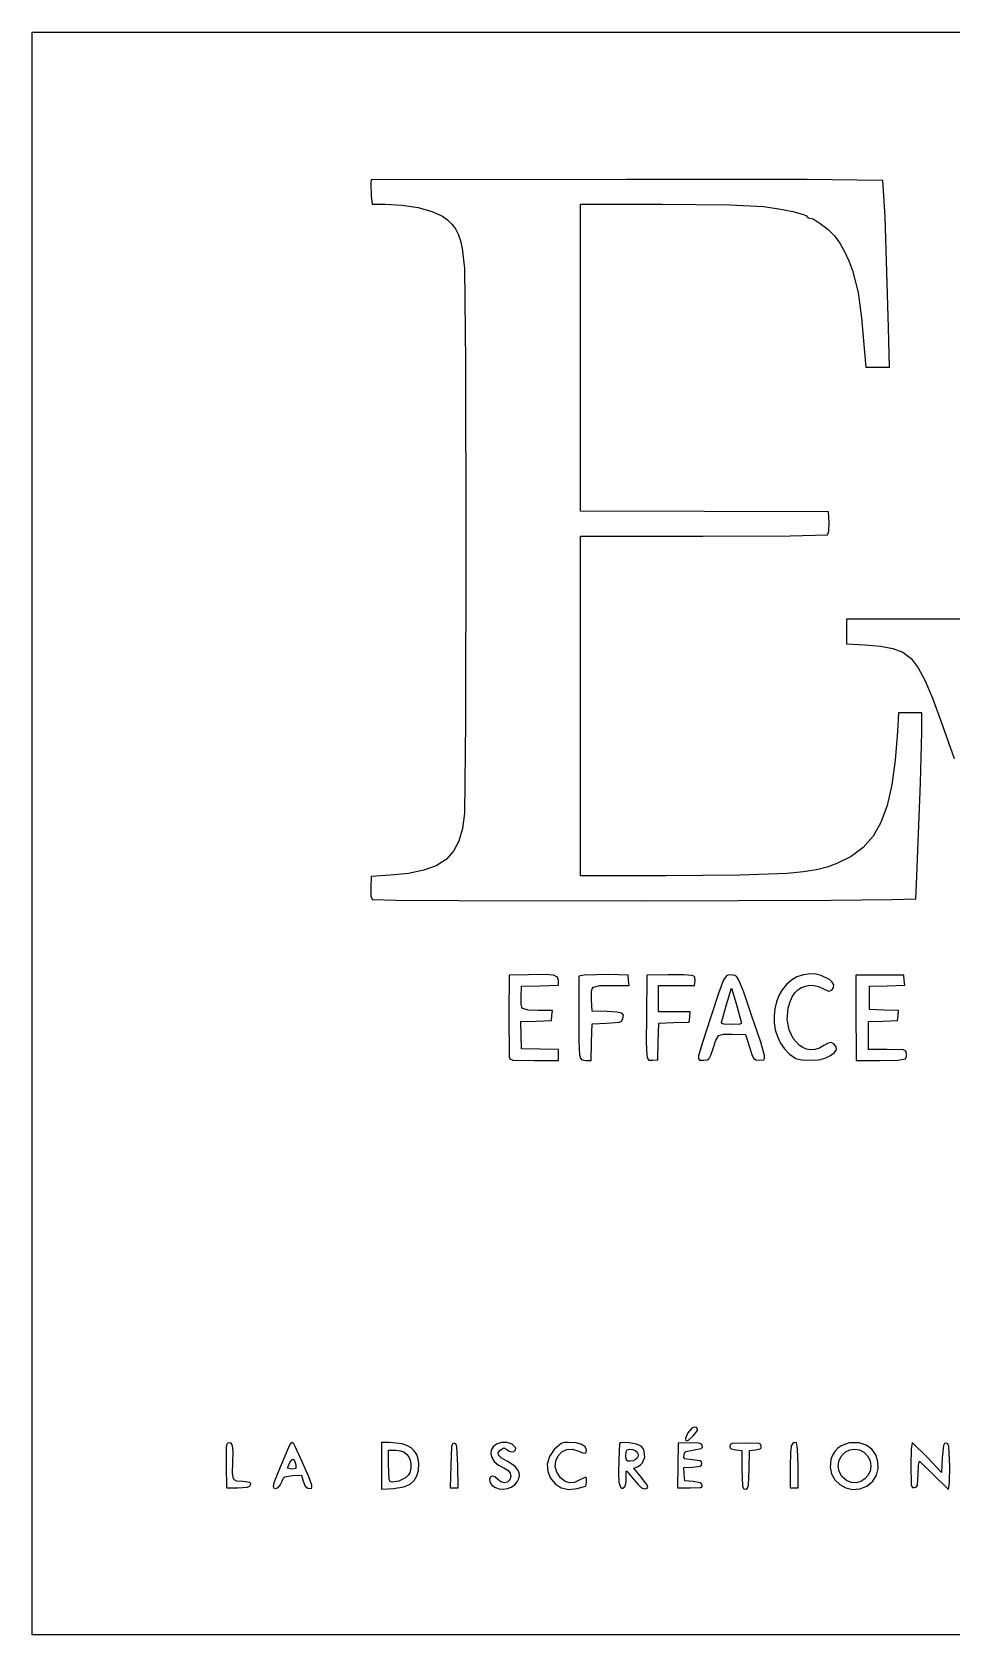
# Model space of a CAD drawing. Extents: x 0 to 324, y 0 to 289.
# Drawn here: x 0 to 165.7, y 0 to 289 of the extents above; entities that cross this region are included whole.
import ezdxf

# ---------------------------------------------------------------- set-up
doc = ezdxf.new("R2010")
doc.units = 0
doc.header["$MEASUREMENT"] = 0
doc.layers.add('IMAGE', color=7, linetype='CONTINUOUS')

msp = doc.modelspace()

# ---------------------------------------------------------------- linework, layer by layer
at = {"layer": 'IMAGE'}
for p, q in [((0.000688, 144.498), (0.000688, 288.996)), ((0.000688, 288.996), (161.996, 288.996)), ((161.996, 288.996), (323.992, 288.996)), ((61.101628, 262.325575), (61.004854, 261.640224)), ((61.004854, 261.640224), (61.095701, 259.452994)), ((107.088828, 262.39698), (61.101628, 262.325575)), ((139.631046, 262.383672), (107.088828, 262.39698)), ((153.293028, 262.25141), (139.631046, 262.383672)), ((153.681002, 255.68656), (153.293028, 262.25141)), ((61.095701, 259.452994), (61.28335, 257.951124)), ((61.28335, 257.951124), (63.59139, 257.946072)), ((63.59139, 257.946072), (66.689593, 257.787107)), ((66.689593, 257.787107), (69.56384, 257.348411)), ((69.56384, 257.348411), (72.039688, 256.666519)), ((98.7784, 230.295), (98.7784, 257.951)), ((98.7784, 257.951), (113.5245, 257.948178)), ((113.5245, 257.948178), (125.725162, 257.856516)), ((125.725162, 257.856516), (131.8032, 257.55103)), ((131.8032, 257.55103), (134.544738, 257.149011)), ((72.039688, 256.666519), (73.94269, 255.777962)), ((73.94269, 255.777962), (74.873006, 255.116612)), ((74.873006, 255.116612), (75.647751, 254.382015)), ((75.647751, 254.382015), (76.282362, 253.537455)), ((134.544738, 257.149011), (137.091969, 256.618323)), ((137.091969, 256.618323), (138.96917, 256.074498)), ((138.96917, 256.074498), (139.507847, 255.833764)), ((139.507847, 255.833764), (139.70062, 255.63307)), ((139.70062, 255.63307), (139.77308, 255.497493)), ((139.77308, 255.497493), (139.94731, 255.530149)), ((139.94731, 255.530149), (140.697681, 255.314629)), ((140.697681, 255.314629), (142.013383, 254.487782)), ((142.013383, 254.487782), (143.444567, 253.368345)), ((154.277447, 235.72611), (153.681002, 255.68656)), ((76.282362, 253.537455), (76.792277, 252.546212)), ((76.792277, 252.546212), (77.192932, 251.371568)), ((143.444567, 253.368345), (144.54138, 252.275059)), ((144.54138, 252.275059), (145.518251, 250.917927)), ((77.192932, 251.371568), (77.499765, 249.976804)), ((77.499765, 249.976804), (77.89371, 246.380042)), ((145.518251, 250.917927), (146.391242, 249.417532)), ((146.391242, 249.417532), (147.159861, 247.775363)), ((77.89371, 246.380042), (78.089491, 229.460446)), ((147.159861, 247.775363), (147.823619, 245.992906)), ((147.823619, 245.992906), (148.834584, 242.013082)), ((148.834584, 242.013082), (149.42021, 237.489959)), ((149.42021, 237.489959), (149.910909, 231.916079)), ((154.466, 228.6), (154.277447, 235.72611)), ((149.910909, 231.916079), (150.226433, 228.599969)), ((78.089491, 229.460446), (78.159306, 196.975162)), ((98.778453, 202.638948), (98.7784, 230.295)), ((150.226433, 228.599969), (152.346, 228.6)), ((152.346, 228.6), (154.466, 228.6)), ((121.144553, 202.566694), (98.778453, 202.638948)), ((143.510653, 202.494439), (121.144553, 202.566694)), ((143.595122, 200.544149), (143.510653, 202.494439)), ((143.572819, 199.000415), (143.595122, 200.544149)), ((78.159306, 196.975162), (78.100486, 164.638993)), ((98.7784, 198.12), (120.8623, 198.124318)), ((98.7784, 167.499), (98.7784, 198.12)), ((120.8623, 198.124318), (136.56675, 198.195655)), ((136.56675, 198.195655), (143.3129, 198.361249)), ((143.3129, 198.361249), (143.572819, 199.000415)), ((172.579, 183.162), (146.756, 183.162)), ((146.756, 183.162), (146.756, 180.933)), ((146.756, 180.933), (146.756, 178.703)), ((146.756, 178.703), (150.07211, 178.513954)), ((150.07211, 178.513954), (152.84266, 178.288212)), ((152.84266, 178.288212), (155.065998, 177.881471)), ((155.065998, 177.881471), (156.863382, 177.171916)), ((156.863382, 177.171916), (158.356065, 176.037734)), ((158.356065, 176.037734), (159.665304, 174.357111)), ((159.665304, 174.357111), (160.912354, 172.008233)), ((160.912354, 172.008233), (162.218471, 168.869285)), ((162.218471, 168.869285), (163.70491, 164.818454)), ((98.778201, 136.877871), (98.7784, 167.499)), ((156.125, 166.229), (155.936701, 162.91289)), ((158.214, 166.229), (156.125, 166.229)), ((160.303, 166.229), (158.214, 166.229)), ((160.30292, 162.74232), (160.303, 166.229)), ((163.70491, 164.818454), (166.13063, 158.045124)), ((78.100486, 164.638993), (77.910361, 148.166742)), ((155.936701, 162.91289), (155.527046, 157.698481)), ((160.035204, 153.64066), (160.30292, 162.74232)), ((155.527046, 157.698481), (154.914698, 153.276488)), ((154.914698, 153.276488), (154.06456, 149.57035)), ((159.419932, 136.87766), (160.035204, 153.64066)), ((77.910361, 148.166742), (77.553418, 145.423607)), ((154.06456, 149.57035), (152.941534, 146.503502)), ((0.000688, 0.00039), (0.000688, 144.498)), ((77.553418, 145.423607), (76.915092, 143.144156)), ((152.941534, 146.503502), (151.510523, 143.999385)), ((76.915092, 143.144156), (75.947386, 141.288317)), ((149.736429, 141.981435), (147.584154, 140.373091)), ((151.510523, 143.999385), (149.736429, 141.981435)), ((74.602303, 139.816021), (72.831846, 138.687196)), ((75.947386, 141.288317), (74.602303, 139.816021)), ((145.018601, 139.09779), (143.252121, 138.458066)), ((147.584154, 140.373091), (145.018601, 139.09779)), ((61.101601, 136.736724), (61.006831, 134.792794)), ((64.488261, 136.960842), (61.101601, 136.736724)), ((67.822822, 137.299677), (64.488261, 136.960842)), ((70.588018, 137.861772), (67.822822, 137.299677)), ((72.831846, 138.687196), (70.588018, 137.861772)), ((114.229901, 136.88185), (98.778201, 136.877871)), ((127.575572, 136.963651), (114.229901, 136.88185)), ((136.046688, 137.280433), (127.575572, 136.963651)), ((138.974081, 137.564351), (136.046688, 137.280433)), ((141.306587, 137.951908), (138.974081, 137.564351)), ((143.252121, 138.458066), (141.306587, 137.951908)), ((159.2436, 132.71489), (159.419932, 136.87766)), ((61.006831, 134.792794), (61.020667, 133.241369)), ((61.020667, 133.241369), (61.289053, 132.609894)), ((61.289053, 132.609894), (65.679697, 132.478219)), ((65.679697, 132.478219), (76.849046, 132.392789)), ((76.849046, 132.392789), (110.454244, 132.350931)), ((110.454244, 132.350931), (143.965422, 132.464845)), ((143.965422, 132.464845), (155.017245, 132.574132)), ((155.017245, 132.574132), (159.243353, 132.715058)), ((159.243353, 132.715058), (159.2436, 132.71489)), ((85.9373, 118.956608), (85.867619, 111.901058)), ((89.46508, 119.0408), (85.9373, 118.956608)), ((92.299306, 119.069743), (89.46508, 119.0408)), ((93.92075, 118.943626), (92.299306, 119.069743)), ((94.654913, 118.597146), (93.92075, 118.943626)), ((94.8273, 117.965), (94.654913, 118.597146)), ((98.529031, 118.796751), (98.505889, 111.650031)), ((99.460702, 118.971534), (98.529031, 118.796751)), ((103.889272, 119.051795), (99.460702, 118.971534)), ((107.386172, 118.957276), (103.889272, 119.051795)), ((107.474621, 118.040054), (107.386172, 118.957276)), ((110.773286, 118.957446), (110.69782, 111.624306)), ((114.583286, 119.01058), (110.773286, 118.957446)), ((117.384877, 119.02476), (114.583286, 119.01058)), ((118.866425, 118.910079), (117.384877, 119.02476)), ((119.234782, 118.777685), (118.866425, 118.910079)), ((119.420248, 118.581), (119.234782, 118.777685)), ((119.438666, 117.95199), (119.420248, 118.581)), ((125.146371, 118.895851), (124.589599, 118.116064)), ((125.786651, 119.001521), (125.146371, 118.895851)), ((126.61857, 118.908441), (125.786651, 119.001521)), ((126.962076, 118.628338), (126.61857, 118.908441)), ((127.315325, 118.082527), (126.962076, 118.628338)), ((137.813635, 118.641814), (136.794076, 118.042906)), ((138.963362, 119.033098), (137.813635, 118.641814)), ((140.23843, 119.189081), (138.963362, 119.033098)), ((141.243775, 119.126812), (140.23843, 119.189081)), ((142.181002, 118.916067), (141.243775, 119.126812)), ((143.686977, 118.173685), (142.181002, 118.916067)), ((152.728, 118.957), (148.4, 118.957)), ((148.4, 118.957), (148.422013, 112.32478)), ((157.056883, 118.956554), (152.728, 118.957)), ((157.144625, 118.048736), (157.056883, 118.956554)), ((88.110576, 115.030619), (88.195073, 116.980909)), ((88.195073, 116.980909), (91.511183, 117.060423)), ((91.511183, 117.060423), (94.827293, 117.139933)), ((94.827293, 117.139933), (94.8273, 117.965)), ((100.803093, 116.050807), (100.919221, 116.505785)), ((100.811224, 114.557974), (100.803093, 116.050807)), ((100.919221, 116.505785), (101.175794, 116.808211)), ((101.175794, 116.808211), (102.291228, 117.080632)), ((102.291228, 117.080632), (104.511294, 117.118514)), ((104.511294, 117.118514), (107.563044, 117.122832)), ((107.563044, 117.122832), (107.474621, 118.040054)), ((112.889, 114.724), (112.889, 117.123)), ((112.889, 117.123), (116.103, 117.123)), ((116.103, 117.123), (119.317, 117.123)), ((119.317, 117.123), (119.438666, 117.95199)), ((123.737501, 115.840641), (122.211241, 111.248061)), ((124.589599, 118.116064), (123.737501, 115.840641)), ((125.10897, 113.691369), (126.033811, 116.609889)), ((126.033811, 116.609889), (126.840176, 113.832479)), ((128.225183, 115.863791), (127.315325, 118.082527)), ((129.696411, 111.592241), (128.225183, 115.863791)), ((135.164772, 116.332928), (134.564681, 115.277213)), ((135.909512, 117.264051), (135.164772, 116.332928)), ((136.794076, 118.042906), (135.909512, 117.264051)), ((136.96908, 115.049797), (137.421557, 115.745263)), ((137.421557, 115.745263), (137.979127, 116.305651)), ((137.979127, 116.305651), (138.623071, 116.725881)), ((138.623071, 116.725881), (139.334669, 117.000868)), ((139.334669, 117.000868), (140.095199, 117.125532)), ((140.095199, 117.125532), (140.885943, 117.09479)), ((140.885943, 117.09479), (141.68818, 116.903559)), ((141.68818, 116.903559), (142.48319, 116.546757)), ((142.48319, 116.546757), (143.499184, 116.090655)), ((143.499184, 116.090655), (143.802936, 116.110261)), ((144.173664, 117.704315), (143.686977, 118.173685)), ((143.802936, 116.110261), (144.07614, 116.277091)), ((144.07614, 116.277091), (144.409276, 116.724884)), ((144.428107, 117.211003), (144.173664, 117.704315)), ((144.409276, 116.724884), (144.428107, 117.211003)), ((150.848, 116.981), (154.04018, 117.060959)), ((150.848, 114.865), (150.848, 116.981)), ((154.04018, 117.060959), (157.23234, 117.140918)), ((157.23234, 117.140918), (157.144625, 118.048736)), ((88.105002, 113.643466), (88.110576, 115.030619)), ((88.210085, 113.214526), (88.105002, 113.643466)), ((88.434837, 112.925164), (88.210085, 113.214526)), ((89.386611, 112.654632), (88.434837, 112.925164)), ((100.895072, 112.466174), (100.811224, 114.557974)), ((112.889, 112.325), (112.889, 114.724)), ((124.18125, 110.420069), (125.10897, 113.691369)), ((126.840176, 113.832479), (127.779806, 110.561179)), ((133.817761, 112.902719), (133.680587, 111.639294)), ((134.114069, 114.124584), (133.817761, 112.902719)), ((134.564681, 115.277213), (134.114069, 114.124584)), ((136.065347, 110.979171), (136.232393, 112.999162)), ((136.232393, 112.999162), (136.524651, 114.028194)), ((136.524651, 114.028194), (136.96908, 115.049797)), ((150.8481, 112.747846), (150.848, 114.865)), ((153.47573, 112.666473), (150.8481, 112.747846)), ((85.867619, 111.901058), (85.943565, 104.210508)), ((88.032294, 110.610216), (90.794794, 110.691118)), ((88.113687, 108.151116), (88.032294, 110.610216)), ((91.246856, 112.610789), (89.386611, 112.654632)), ((90.794794, 110.691118), (93.557294, 110.772028)), ((93.734166, 112.606471), (91.246856, 112.610789)), ((93.557294, 110.772028), (93.645743, 111.68925)), ((93.645743, 111.68925), (93.734166, 112.606471)), ((98.505889, 111.650031), (98.510738, 106.971927)), ((100.81557, 106.89229), (100.895072, 110.2084)), ((103.573552, 112.384129), (100.895072, 112.466174)), ((100.895072, 110.2084), (103.516692, 110.289691)), ((103.516692, 110.289691), (105.817841, 110.461306)), ((105.334861, 112.296177), (103.573552, 112.384129)), ((106.268038, 112.112163), (105.334861, 112.296177)), ((105.817841, 110.461306), (106.208211, 110.69183)), ((106.208211, 110.69183), (106.419962, 111.111759)), ((106.565574, 111.746039), (106.268038, 112.112163)), ((106.419962, 111.111759), (106.565574, 111.746039)), ((110.69782, 111.624306), (110.66307, 106.844517)), ((112.82777, 107.023289), (112.90719, 110.329279)), ((115.73, 112.325), (112.889, 112.325)), ((112.90719, 110.329279), (115.64999, 110.409952)), ((115.64999, 110.409952), (118.39279, 110.49062)), ((118.569661, 112.325063), (115.73, 112.325)), ((118.39279, 110.49062), (118.481238, 111.407841)), ((118.481238, 111.407841), (118.569661, 112.325063)), ((122.211241, 111.248061), (120.707151, 106.653476)), ((124.181256, 110.420069), (124.18125, 110.420069)), ((124.287878, 110.260757), (124.181256, 110.420069)), ((124.622481, 110.151066), (124.287878, 110.260757)), ((126.045696, 110.067291), (124.622481, 110.151066)), ((127.572059, 110.151472), (126.045696, 110.067291)), ((127.789025, 110.3009), (127.572059, 110.151472)), ((127.779806, 110.561179), (127.789025, 110.3009)), ((131.278942, 106.864167), (129.696411, 111.592241)), ((133.680587, 111.639294), (133.707372, 110.361988)), ((133.707372, 110.361988), (133.902946, 109.098478)), ((136.389855, 109.110545), (136.065347, 110.979171)), ((148.422013, 112.32478), (148.446849, 104.63423)), ((150.707, 110.61), (153.31755, 110.691144)), ((150.707, 108.081), (150.707, 110.61)), ((153.31755, 110.691144), (155.9281, 110.772292)), ((156.10336, 112.585103), (153.47573, 112.666473)), ((155.9281, 110.772292), (156.01573, 111.678696)), ((156.01573, 111.678696), (156.10336, 112.585103)), ((88.19508, 105.692026), (88.113687, 108.151116)), ((98.510738, 106.971927), (98.645075, 104.576156)), ((112.748836, 103.717457), (112.82777, 107.023289)), ((122.62223, 105.551739), (123.185925, 107.240961)), ((123.185925, 107.240961), (123.720108, 108.075133)), ((123.720108, 108.075133), (124.587972, 108.33859)), ((124.587972, 108.33859), (126.15271, 108.315669)), ((126.15271, 108.315669), (128.51426, 108.232851)), ((128.51426, 108.232851), (129.239091, 105.975071)), ((133.902946, 109.098478), (134.272135, 107.876442)), ((134.272135, 107.876442), (134.819766, 106.723557)), ((137.127829, 107.514007), (136.389855, 109.110545)), ((138.201181, 106.310277), (137.127829, 107.514007)), ((150.707, 105.551), (150.707, 108.081)), ((85.943565, 104.210508), (86.1048, 103.847658)), ((91.51119, 105.612513), (88.19508, 105.692026)), ((94.8273, 105.533), (91.51119, 105.612513)), ((94.8273, 104.555), (94.8273, 105.533)), ((94.8273, 103.576), (94.8273, 104.555)), ((98.645075, 104.576156), (98.798695, 103.995439)), ((100.736, 103.576), (100.81557, 106.89229)), ((110.66307, 106.844517), (110.763736, 104.458306)), ((110.763736, 104.458306), (110.900659, 103.909844)), ((120.087826, 104.383942), (120.07011, 103.871825)), ((120.707151, 106.653476), (120.087826, 104.383942)), ((121.979348, 103.950992), (122.272687, 104.507671)), ((122.272687, 104.507671), (122.622241, 105.551731)), ((122.622241, 105.551731), (122.62223, 105.551739)), ((129.239091, 105.975071), (129.674555, 104.669007)), ((129.674555, 104.669007), (130.00566, 103.989071)), ((131.940268, 104.484486), (131.278942, 106.864167)), ((131.966333, 103.929933), (131.940268, 104.484486)), ((134.819766, 106.723557), (135.550667, 105.6675)), ((135.550667, 105.6675), (136.469666, 104.735949)), ((136.469666, 104.735949), (137.58159, 103.956581)), ((138.839223, 105.893441), (138.201181, 106.310277)), ((139.531826, 105.620078), (138.839223, 105.893441)), ((140.26923, 105.505278), (139.531826, 105.620078)), ((141.041674, 105.564131), (140.26923, 105.505278)), ((141.839398, 105.811727), (141.041674, 105.564131)), ((142.65264, 106.263157), (141.839398, 105.811727)), ((143.405503, 106.697957), (142.65264, 106.263157)), ((142.88465, 103.963719), (143.86896, 104.477618)), ((143.978274, 106.811011), (143.405503, 106.697957)), ((143.86896, 104.477618), (144.570165, 105.035028)), ((144.448128, 106.594673), (143.978274, 106.811011)), ((144.89224, 106.041299), (144.448128, 106.594673)), ((144.570165, 105.035028), (144.93051, 105.576178)), ((144.93051, 105.576178), (144.89224, 106.041299)), ((148.446849, 104.63423), (148.449671, 103.5759)), ((154.061028, 105.551737), (150.707, 105.551)), ((157.005119, 105.463863), (154.061028, 105.551737)), ((157.415723, 105.258528), (157.005119, 105.463863)), ((157.38225, 103.872934), (157.553019, 104.285503)), ((157.546898, 104.860711), (157.415723, 105.258528)), ((157.553019, 104.285503), (157.546898, 104.860711)), ((86.1048, 103.847658), (86.642283, 103.658669)), ((86.642283, 103.658669), (90.458215, 103.575508)), ((90.458215, 103.575508), (94.8273, 103.576)), ((98.798695, 103.995439), (99.030161, 103.698857)), ((99.030161, 103.698857), (99.787259, 103.576171)), ((99.787259, 103.576171), (100.736, 103.576)), ((110.900659, 103.909844), (111.114407, 103.656238)), ((111.114407, 103.656238), (111.82967, 103.628876)), ((111.82967, 103.628876), (112.748836, 103.717457)), ((120.07011, 103.871825), (120.225776, 103.641876)), ((120.225776, 103.641876), (120.993511, 103.629691)), ((120.993511, 103.629691), (121.600274, 103.714173)), ((121.600274, 103.714173), (121.979348, 103.950992)), ((130.00566, 103.989071), (130.399265, 103.715793)), ((130.399265, 103.715793), (131.022231, 103.629701)), ((131.022231, 103.629701), (131.811121, 103.668047)), ((131.811121, 103.668047), (131.966333, 103.929933)), ((137.58159, 103.956581), (138.596003, 103.698718)), ((138.596003, 103.698718), (140.12746, 103.614358)), ((140.12746, 103.614358), (141.711746, 103.702881)), ((141.711746, 103.702881), (142.88465, 103.963665)), ((142.88465, 103.963665), (142.88465, 103.963719)), ((148.449671, 103.5759), (152.767, 103.576)), ((152.767, 103.576), (155.997498, 103.656251)), ((155.997498, 103.656251), (157.38175, 103.872751)), ((157.38175, 103.872751), (157.38225, 103.872934)), ((46.87467, 34.685031), (46.602893, 34.603996)), ((47.161783, 34.471536), (46.87467, 34.685031)), ((64.419727, 34.713673), (62.9362, 34.7137)), ((62.9362, 34.7137), (62.9362, 30.484)), ((66.655203, 34.470624), (64.419727, 34.713673)), ((84.590927, 34.699711), (83.67869, 34.404854)), ((85.577227, 34.683237), (84.590927, 34.699711)), ((86.478082, 34.369221), (85.577227, 34.683237)), ((96.663866, 34.713666), (95.88721, 34.678796)), ((98.00305, 34.619867), (96.663866, 34.713666)), ((106.365385, 34.68153), (105.978194, 34.61808)), ((107.577852, 34.628725), (106.365385, 34.68153)), ((118.165967, 36.425154), (117.729971, 35.461564)), ((117.729971, 35.461564), (117.797181, 35.017992)), ((117.797181, 35.017992), (118.288792, 35.139812)), ((118.954074, 37.321552), (118.165967, 36.425154)), ((118.288792, 35.139812), (119.126002, 35.872397)), ((119.339099, 37.462226), (118.954074, 37.321552)), ((119.126, 35.8724), (119.888423, 36.874433)), ((119.126002, 35.872397), (119.126, 35.8724)), ((119.688017, 37.37903), (119.339099, 37.462226)), ((119.899167, 37.163696), (119.688017, 37.37903)), ((119.888423, 36.874433), (119.899167, 37.163696)), ((137.748147, 34.713651), (137.111573, 34.61075)), ((137.932261, 33.528916), (137.748147, 34.713651)), ((158.582332, 34.713654), (158.402162, 33.50581)), ((161.333992, 32.007274), (158.582332, 34.713654)), ((34.950293, 33.663599), (34.940599, 30.47773)), ((35.05593, 34.327794), (34.950293, 33.663599)), ((35.243705, 34.57482), (35.05593, 34.327794)), ((35.782376, 34.614226), (35.243705, 34.57482)), ((36.09531, 34.141757), (35.782376, 34.614226)), ((36.216961, 33.031969), (36.09531, 34.141757)), ((36.181783, 31.15942), (36.216961, 33.031969)), ((46.383006, 34.21977), (44.685016, 30.22312)), ((46.602893, 34.603996), (46.383006, 34.21977)), ((47.427676, 33.972177), (47.161783, 34.471536)), ((48.645886, 31.220517), (47.427676, 33.972177)), ((64.206197, 33.302401), (65.546747, 33.30248)), ((64.243902, 30.833041), (64.206197, 33.302401)), ((65.546747, 33.30248), (66.303246, 33.222205)), ((66.303246, 33.222205), (66.950158, 32.99101)), ((67.545933, 34.168338), (66.655203, 34.470624)), ((66.950158, 32.99101), (67.478544, 32.623481)), ((67.478544, 32.623481), (67.879465, 32.134203)), ((68.28346, 33.7469), (67.545933, 34.168338)), ((67.879465, 32.134203), (68.143981, 31.537761)), ((68.866387, 33.207327), (68.28346, 33.7469)), ((69.293317, 32.550635), (68.866387, 33.207327)), ((69.562853, 31.777842), (69.293317, 32.550635)), ((75.565649, 33.98949), (75.416861, 30.550881)), ((75.744172, 34.479574), (75.565649, 33.98949)), ((76.059622, 34.572541), (75.744172, 34.479574)), ((76.375061, 34.479574), (76.059622, 34.572541)), ((76.553585, 33.98949), (76.375061, 34.479574)), ((76.702383, 30.550881), (76.553585, 33.98949)), ((82.699574, 33.343352), (82.624544, 32.669806)), ((82.624544, 32.669806), (82.82043, 31.963131)), ((83.049598, 33.937218), (82.699574, 33.343352)), ((82.82043, 31.963131), (83.283159, 31.269875)), ((83.67869, 34.404854), (83.049598, 33.937218)), ((83.962369, 32.866687), (84.363917, 33.342201)), ((84.026602, 32.403953), (83.962369, 32.866687)), ((84.597332, 31.891468), (84.026602, 32.403953)), ((84.363917, 33.342201), (84.999144, 33.724098)), ((85.715277, 31.266701), (84.597332, 31.891468)), ((84.999144, 33.724098), (85.505867, 33.450964)), ((85.505867, 33.450964), (85.953139, 33.154625)), ((85.953139, 33.154625), (86.406568, 33.03637)), ((86.406568, 33.03637), (86.806937, 33.099989)), ((87.061385, 33.88284), (86.478082, 34.369221)), ((86.806937, 33.099989), (87.095027, 33.349271)), ((87.16142, 33.61413), (87.061385, 33.88284)), ((87.095027, 33.349271), (87.16142, 33.61413)), ((93.196957, 32.164795), (92.832177, 30.810398)), ((94.073346, 33.438716), (93.196957, 32.164795)), ((95.317977, 34.514433), (94.073346, 33.438716)), ((94.354949, 31.373631), (94.773537, 32.276714)), ((94.773537, 32.276714), (95.453226, 32.988566)), ((95.88721, 34.678796), (95.317977, 34.514433)), ((95.453226, 32.988566), (96.338354, 33.427342)), ((96.338354, 33.427342), (97.373261, 33.511196)), ((97.373261, 33.511196), (98.502286, 33.158283)), ((99.025483, 34.352979), (98.00305, 34.619867)), ((98.502286, 33.158283), (99.191983, 32.84433)), ((99.67796, 33.934761), (99.025483, 34.352979)), ((99.191983, 32.84433), (99.622707, 32.772368)), ((99.622707, 32.772368), (99.844469, 32.950536)), ((99.907276, 33.386976), (99.67796, 33.934761)), ((99.844469, 32.950536), (99.907276, 33.386976)), ((105.832181, 34.483812), (105.701766, 31.609222)), ((105.978194, 34.61808), (105.832181, 34.483812)), ((106.96285, 32.298133), (106.962853, 32.298134)), ((107.089476, 31.48617), (106.96285, 32.298133)), ((106.962853, 32.298134), (107.020219, 32.986512)), ((107.020219, 32.986512), (107.220786, 33.377751)), ((107.220786, 33.377751), (107.607254, 33.509922)), ((108.898699, 34.390894), (107.577852, 34.628725)), ((107.607254, 33.509922), (108.222323, 33.421094)), ((108.222323, 33.421094), (108.722691, 33.218078)), ((108.722691, 33.218078), (109.046763, 32.92895)), ((109.041555, 31.892305), (108.740797, 31.60614)), ((109.757041, 34.033532), (108.898699, 34.390894)), ((109.198159, 32.231322), (109.041555, 31.892305)), ((109.046763, 32.92895), (109.202574, 32.588451)), ((109.202574, 32.588451), (109.198159, 32.231322)), ((110.094065, 33.620341), (109.757041, 34.033532)), ((109.988789, 31.038393), (110.369297, 32.044283)), ((110.305169, 33.129388), (110.094065, 33.620341)), ((110.369297, 32.044283), (110.305169, 33.129388)), ((116.417347, 34.57254), (116.33903, 30.55088)), ((118.484567, 34.61115), (116.417347, 34.57254)), ((117.440085, 31.966349), (117.458347, 32.39992)), ((117.603223, 31.729521), (117.440085, 31.966349)), ((117.458347, 32.39992), (117.546692, 32.816385)), ((117.546692, 32.816385), (117.763086, 33.064665)), ((117.763086, 33.064665), (119.010567, 33.308743)), ((120.13636, 34.553703), (118.484567, 34.61115)), ((119.010567, 33.308743), (120.55065, 33.61256)), ((120.529397, 34.435692), (120.13636, 34.553703)), ((120.706667, 34.2462), (120.529397, 34.435692)), ((120.55065, 33.61256), (120.766146, 33.868522)), ((120.766146, 33.868522), (120.706667, 34.2462)), ((125.801137, 34.318567), (125.73058, 34.008122)), ((125.73058, 34.008122), (125.77768, 33.726806)), ((125.77768, 33.726806), (125.944373, 33.540006)), ((126.153917, 34.4879), (125.801137, 34.318567)), ((125.944373, 33.540006), (126.78891, 33.356085)), ((128.5528, 34.572566), (126.153917, 34.4879)), ((126.78891, 33.356085), (127.84724, 33.268495)), ((127.84724, 33.268495), (127.847, 29.9459)), ((130.951683, 34.4879), (128.5528, 34.572566)), ((129.196353, 29.832254), (129.27546, 33.269514)), ((129.27546, 33.269514), (130.32524, 33.356596)), ((130.32524, 33.356596), (131.162359, 33.540382)), ((131.304463, 34.318567), (130.951683, 34.4879)), ((131.162359, 33.540382), (131.328078, 33.727172)), ((131.37502, 34.008122), (131.304463, 34.318567)), ((131.328078, 33.727172), (131.37502, 34.008122)), ((136.62398, 32.806127), (136.596177, 30.450131)), ((136.766315, 34.083954), (136.62398, 32.806127)), ((137.111573, 34.61075), (136.766315, 34.083954)), ((138.007283, 30.621431), (137.932261, 33.528916)), ((144.220213, 32.389218), (143.936733, 31.619924)), ((144.623804, 33.058325), (144.220213, 32.389218)), ((145.137543, 33.621317), (144.623804, 33.058325)), ((145.751463, 34.072268), (145.137543, 33.621317)), ((145.386313, 31.483704), (145.871166, 32.38066)), ((147.239992, 34.614342), (145.751463, 34.072268)), ((145.871166, 32.38066), (146.54485, 33.016206)), ((146.54485, 33.016206), (147.343334, 33.391348)), ((149.009673, 34.637134), (147.239992, 34.614342)), ((147.343334, 33.391348), (148.202583, 33.507089)), ((148.202583, 33.507089), (149.058564, 33.364436)), ((150.302163, 34.23315), (149.009673, 34.637134)), ((149.058564, 33.364436), (149.847245, 32.964391)), ((149.847245, 32.964391), (150.504593, 32.30796)), ((151.310734, 33.469826), (150.302163, 34.23315)), ((150.504593, 32.30796), (150.966573, 31.396147)), ((152.017744, 32.445276), (151.310734, 33.469826)), ((152.405552, 31.25761), (152.017744, 32.445276)), ((158.402162, 33.50581), (158.327232, 30.601804)), ((163.830552, 29.300894), (161.333992, 32.007274)), ((163.971663, 31.936724), (163.830552, 29.300894)), ((164.179851, 34.15488), (163.971663, 31.936724)), ((164.368164, 34.498296), (164.179851, 34.15488)), ((164.677218, 34.572554), (164.368164, 34.498296)), ((164.99307, 34.477392), (164.677218, 34.572554)), ((165.171481, 33.97189), (164.99307, 34.477392)), ((165.319753, 30.409784), (165.171481, 33.97189)), ((34.940599, 30.47773), (35.026028, 26.52922)), ((36.133016, 29.186667), (36.181783, 31.15942)), ((36.314686, 28.144838), (36.133016, 29.186667)), ((44.685016, 30.22312), (43.567956, 27.442335)), ((46.002907, 30.071023), (46.450257, 31.091223)), ((46.002909, 30.071018), (46.002907, 30.071023)), ((46.854937, 29.915892), (46.002909, 30.071018)), ((46.450257, 31.091223), (46.781427, 31.594767)), ((46.781427, 31.594767), (47.060446, 31.699922)), ((47.547393, 30.035567), (46.854937, 29.915892)), ((47.060446, 31.699922), (47.30282, 31.400922)), ((47.30282, 31.400922), (47.524057, 30.692003)), ((47.524057, 30.692003), (47.547393, 30.035567)), ((49.861364, 28.527316), (48.645886, 31.220517)), ((62.9362, 30.484), (62.9362, 26.2542)), ((64.314457, 28.010901), (64.243902, 30.833041)), ((68.029707, 29.25131), (67.750811, 28.777493)), ((68.228042, 30.081729), (68.029707, 29.25131)), ((68.143981, 31.537761), (68.263153, 30.848742)), ((68.263153, 30.848742), (68.228042, 30.081729)), ((69.334211, 28.661462), (69.612031, 29.6738)), ((69.673597, 30.889963), (69.562853, 31.777842)), ((69.612031, 29.6738), (69.673597, 30.889963)), ((75.416861, 30.550881), (75.338573, 26.529221)), ((76.7806, 26.5292), (76.702383, 30.550881)), ((83.283159, 31.269875), (84.008654, 30.636588)), ((84.008654, 30.636588), (84.992839, 30.109821)), ((84.992839, 30.109821), (85.712399, 29.696046)), ((85.712399, 29.696046), (86.143169, 29.180427)), ((87.062393, 30.346697), (85.715277, 31.266701)), ((86.143169, 29.180427), (86.271584, 28.5898)), ((87.481192, 29.837316), (87.062393, 30.346697)), ((87.727457, 29.304193), (87.481192, 29.837316)), ((87.799167, 28.754214), (87.727457, 29.304193)), ((92.832177, 30.810398), (92.922103, 29.472343)), ((92.922103, 29.472343), (93.409834, 28.247448)), ((94.25312, 30.361163), (94.354949, 31.373631)), ((94.523713, 29.321155), (94.25312, 30.361163)), ((95.222386, 28.335453), (94.523713, 29.321155)), ((105.701766, 31.609222), (105.642274, 29.18593)), ((105.642274, 29.18593), (105.739629, 27.549152)), ((107.007557, 27.620484), (107.010944, 29.139794)), ((107.010944, 29.139794), (107.013482, 29.521014)), ((107.013482, 29.521014), (107.175512, 29.524101)), ((107.323586, 31.358098), (107.089476, 31.48617)), ((107.175512, 29.524101), (108.355364, 28.105644)), ((107.738961, 31.331334), (107.323586, 31.358098)), ((108.30392, 31.40757), (107.738961, 31.331334)), ((108.740797, 31.60614), (108.30392, 31.40757)), ((108.423147, 30.043984), (109.203011, 30.371892)), ((109.806237, 28.366454), (108.423147, 30.043984)), ((109.203011, 30.371892), (109.644099, 30.646458)), ((109.644099, 30.646458), (109.988789, 31.038393)), ((116.33903, 30.55088), (116.260742, 26.52922)), ((117.401477, 30.169821), (119.026057, 30.254513)), ((117.49509, 28.984511), (117.401477, 30.169821)), ((117.588703, 27.799211), (117.49509, 28.984511)), ((119.010567, 31.553254), (117.603223, 31.729521)), ((120.364449, 31.384457), (119.010567, 31.553254)), ((119.026057, 30.254513), (120.366448, 30.423138)), ((120.594588, 31.201445), (120.364449, 31.384457)), ((120.366448, 30.423138), (120.594854, 30.606139)), ((120.650667, 30.903652), (120.594588, 31.201445)), ((120.594854, 30.606139), (120.650667, 30.903652)), ((127.847, 29.9459), (127.982227, 26.793594)), ((129.048829, 27.033617), (129.196106, 29.83225)), ((129.196106, 29.83225), (129.196353, 29.832254)), ((136.596177, 30.450131), (136.596, 26.5292)), ((138.007, 26.5292), (138.007283, 30.621431)), ((143.936733, 31.619924), (143.78736, 30.269067)), ((143.78736, 30.269067), (144.045018, 29.035099)), ((144.045018, 29.035099), (144.64316, 27.967163)), ((145.22318, 30.473272), (145.386313, 31.483704)), ((145.412568, 29.466236), (145.22318, 30.473272)), ((145.918238, 28.562239), (145.412568, 29.466236)), ((150.985412, 29.544536), (150.599603, 28.757755)), ((150.966573, 31.396147), (151.124283, 30.437724)), ((151.124283, 30.437724), (150.985412, 29.544536)), ((152.153, 28.785386), (152.456518, 30.004943)), ((152.456518, 30.004943), (152.405552, 31.25761)), ((158.327232, 30.601804), (158.407665, 27.018712)), ((159.508191, 27.00046), (159.62853, 28.998844)), ((159.62853, 28.998844), (159.724344, 30.636059)), ((159.724344, 30.636059), (159.910752, 31.302504)), ((159.910752, 31.302504), (162.518482, 28.762314)), ((165.302203, 27.420552), (165.319764, 30.409764)), ((165.319764, 30.409764), (165.319753, 30.409784)), ((35.026028, 26.52922), (37.0976, 26.5292)), ((36.539887, 27.879932), (36.314686, 28.144838)), ((36.880239, 27.736052), (36.539887, 27.879932)), ((37.983123, 27.66243), (36.880239, 27.736052)), ((37.0976, 26.5292), (38.736464, 26.618406)), ((39.217825, 27.509742), (37.983123, 27.66243)), ((38.736464, 26.618406), (39.140045, 26.740858)), ((39.140045, 26.740858), (39.32106, 26.92494)), ((39.386871, 27.284598), (39.217825, 27.509742)), ((39.32106, 26.92494), (39.321083, 26.924961)), ((39.321083, 26.924961), (39.386871, 27.284598)), ((43.567956, 27.442335), (43.418814, 26.784194)), ((43.418814, 26.784194), (43.507046, 26.50193)), ((43.507046, 26.50193), (43.925198, 26.401482)), ((43.925198, 26.401482), (44.341096, 26.586241)), ((44.341096, 26.586241), (44.720481, 27.029166)), ((44.720481, 27.029166), (45.029096, 27.70322)), ((45.029096, 27.70322), (45.0291, 27.703233)), ((45.0291, 27.703233), (45.2404, 28.233261)), ((45.2404, 28.233261), (45.523818, 28.525018)), ((45.523818, 28.525018), (46.92953, 28.730103)), ((46.92953, 28.730103), (48.51381, 28.814307)), ((48.51381, 28.814307), (48.81274, 27.704117)), ((48.81274, 27.704117), (49.179459, 26.842118)), ((49.179459, 26.842118), (49.673686, 26.446957)), ((49.673686, 26.446957), (50.313738, 26.426293)), ((50.396806, 27.024494), (49.861364, 28.527316)), ((50.313738, 26.426293), (50.42874, 26.630176)), ((50.42874, 26.630176), (50.396806, 27.024494)), ((62.9362, 26.2542), (65.12342, 26.432536)), ((64.314447, 28.0109), (64.314457, 28.010901)), ((64.486514, 27.687643), (64.314447, 28.0109)), ((64.878636, 27.546628), (64.486514, 27.687643)), ((66.049987, 27.720163), (64.878636, 27.546628)), ((65.12342, 26.432536), (66.963217, 26.701635)), ((67.282383, 28.349168), (66.049987, 27.720163)), ((66.963217, 26.701635), (68.09101, 27.156743)), ((67.750811, 28.777493), (67.282383, 28.349168)), ((68.091007, 27.156753), (68.830436, 27.830071)), ((68.09101, 27.156743), (68.091007, 27.156753)), ((68.830436, 27.830071), (69.334211, 28.661462)), ((75.338573, 26.529221), (76.0595, 26.5292)), ((76.0595, 26.5292), (76.7806, 26.5292)), ((82.550289, 28.459216), (82.409489, 28.038431)), ((82.409489, 28.038431), (82.545866, 27.440879)), ((82.545866, 27.440879), (82.917577, 26.955629)), ((82.907388, 28.607271), (82.550289, 28.459216)), ((83.382835, 28.480136), (82.907388, 28.607271)), ((82.917577, 26.955629), (83.468495, 26.594636)), ((83.878679, 28.075348), (83.382835, 28.480136)), ((83.468495, 26.594636), (84.142494, 26.369855)), ((84.475846, 27.587278), (83.878679, 28.075348)), ((84.142494, 26.369855), (84.883445, 26.293242)), ((85.100973, 27.400565), (84.475846, 27.587278)), ((84.883445, 26.293242), (85.635221, 26.376753)), ((85.666302, 27.520157), (85.100973, 27.400565)), ((85.635221, 26.376753), (86.341695, 26.632343)), ((86.084079, 27.951001), (85.666302, 27.520157)), ((86.271584, 28.5898), (86.084079, 27.951001)), ((86.341695, 26.632343), (86.946739, 27.071967)), ((86.946739, 27.071967), (86.946757, 27.071971)), ((86.946757, 27.071971), (87.410838, 27.631219)), ((87.410838, 27.631219), (87.694301, 28.194261)), ((87.694301, 28.194261), (87.799167, 28.754214)), ((93.409834, 28.247448), (94.238466, 27.232532)), ((94.238466, 27.232532), (95.351099, 26.524413)), ((96.047905, 27.681917), (95.222386, 28.335453)), ((95.351099, 26.524413), (96.690829, 26.219908)), ((96.872573, 27.402068), (96.047905, 27.681917)), ((96.690829, 26.219908), (98.200756, 26.415836)), ((97.745215, 27.490398), (96.872573, 27.402068)), ((98.714656, 27.941398), (97.745215, 27.490398)), ((98.200756, 26.415836), (99.695596, 26.808401)), ((99.755121, 28.446818), (98.714656, 27.941398)), ((99.695596, 26.808401), (99.6956, 26.8084)), ((99.6956, 26.8084), (99.84509, 27.05927)), ((99.887481, 28.227236), (99.755121, 28.446818)), ((99.84509, 27.05927), (99.907266, 27.65812)), ((99.907266, 27.65812), (99.887481, 28.227236)), ((105.739629, 27.549152), (106.000164, 26.654041)), ((106.000164, 26.654041), (106.193602, 26.470597)), ((106.193602, 26.470597), (106.430209, 26.455752)), ((106.430209, 26.455752), (106.851834, 26.796754)), ((106.851834, 26.796754), (107.007607, 27.620472)), ((107.007607, 27.620472), (107.007557, 27.620484)), ((108.355364, 28.105644), (109.176145, 27.113651)), ((109.176145, 27.113651), (109.806449, 26.54334)), ((110.815843, 26.994667), (109.806237, 28.366454)), ((109.806449, 26.54334), (110.320795, 26.344649)), ((110.320795, 26.344649), (110.793704, 26.467514)), ((110.793704, 26.467514), (110.918922, 26.654014)), ((110.918922, 26.654014), (110.815843, 26.994667)), ((116.260742, 26.52922), (118.547, 26.5292)), ((119.117243, 27.6581), (117.588703, 27.799211)), ((118.547, 26.5292), (120.433712, 26.612106)), ((120.337685, 27.441241), (119.117243, 27.6581)), ((120.619454, 27.265732), (120.337685, 27.441241)), ((120.433712, 26.612106), (120.7167, 26.761375)), ((120.739483, 27.023101), (120.619454, 27.265732)), ((120.7167, 26.761375), (120.73953, 27.023088)), ((120.73953, 27.023088), (120.739483, 27.023101)), ((127.982227, 26.793594), (128.233382, 26.338133)), ((128.233382, 26.338133), (128.679894, 26.31125)), ((128.679894, 26.31125), (128.903602, 26.49155)), ((128.903602, 26.49155), (129.048829, 27.033617)), ((136.596, 26.5292), (137.302, 26.5292)), ((137.302, 26.5292), (138.007, 26.5292)), ((144.64316, 27.967163), (145.515238, 27.114405)), ((145.515238, 27.114405), (146.594704, 26.52597)), ((146.703953, 27.860924), (145.918238, 28.562239)), ((146.594704, 26.52597), (147.81501, 26.251004)), ((146.703953, 27.860917), (146.703953, 27.860924)), ((147.579823, 27.498106), (146.703953, 27.860917)), ((148.456965, 27.447555), (147.579823, 27.498106)), ((147.81501, 26.251004), (149.109609, 26.33865)), ((149.285737, 27.668093), (148.456965, 27.447555)), ((149.109609, 26.33865), (150.411953, 26.838054)), ((150.016497, 28.11855), (149.285737, 27.668093)), ((150.599603, 28.757755), (150.016497, 28.11855)), ((150.411953, 26.838054), (151.477359, 27.697052)), ((150.411953, 26.838054), (150.411953, 26.838054)), ((151.477359, 27.697052), (152.153, 28.785386)), ((158.407665, 27.018712), (158.596313, 26.59362)), ((158.596313, 26.59362), (158.962232, 26.580144)), ((158.962232, 26.580144), (159.314031, 26.686022)), ((159.314031, 26.686022), (159.508191, 27.00046)), ((162.518482, 28.762314), (165.136602, 26.246984)), ((165.136602, 26.246984), (165.302203, 27.420552)), ((161.996, 0.00039), (0.000688, 0.00039)), ((323.992, 0.00039), (161.996, 0.00039))]:
    msp.add_line(p, q, dxfattribs=at)

doc.saveas('drawing.dxf')
